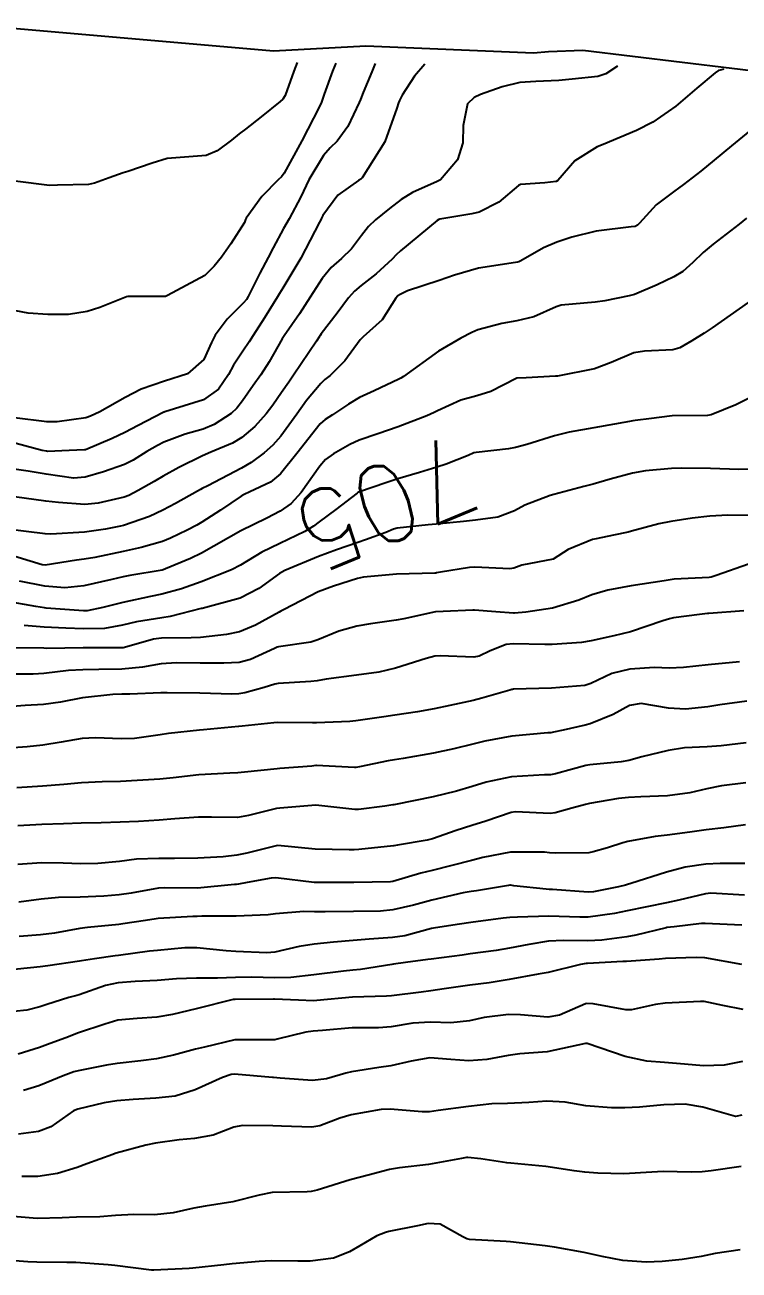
# Model space of a CAD drawing. Header units: metres. Extents: x 292545 to 299085, y 7450245 to 7463078.
# Drawn here: x 294788.9 to 294825.5, y 7462870.3 to 7462934 of the extents above; entities that cross this region are included whole.
import ezdxf
from ezdxf.enums import TextEntityAlignment as Align

# ---------------------------------------------------------------- set-up
doc = ezdxf.new("R2010")
doc.units = ezdxf.units.M
for name, color, linetype in [('Area', 45, 'Continuous'), ('Cotas', 45, 'Continuous'), ('Curvas de Nivel 1m', 11, 'Continuous'), ('Curvas de Nivel 5m', 15, 'Continuous')]:
    doc.layers.add(name, color=color, linetype=linetype)
doc.styles.add('Style-STANDARD', font='STANDARD.shx')

msp = doc.modelspace()

# ---------------------------------------------------------------- linework, layer by layer
at = {"layer": 'Area'}
msp.add_polyline3d([(294752.195, 7462933.781, 714.767), (294754.993, 7462933.791, 721.398), (294760.901, 7462933.572, 725.848), (294776.815, 7462934.01, 715.177), (294786.558, 7462934, 715.189), (294801.662, 7462932.69, 715.468), (294806.39, 7462932.945, 719.417), (294814.976, 7462932.586, 721.467), (294815.751, 7462932.654, 718.735), (294817.505, 7462932.72, 720.459), (294832.761, 7462930.872, 714.07)], dxfattribs=at)
at = {"layer": 'Curvas de Nivel 1m', "flags": 128}
for points, elevation in [([(294809.413, 7462932), (294808.89, 7462931.387), (294808.259, 7462930.419), (294808.126, 7462930.141), (294808.072, 7462930.013), (294807.987, 7462929.75), (294807.375, 7462928.023), (294806.214, 7462926.183), (294806.14, 7462926.115), (294806.026, 7462926.042), (294804.962, 7462925.292), (294804.186, 7462924.256), (294804.128, 7462924.116), (294804.104, 7462924.061), (294804.03, 7462923.911), (294803.07, 7462922.076), (294802.147, 7462920.541), (294801.973, 7462920.263), (294801.873, 7462920.093), (294801.214, 7462919.012), (294800.634, 7462918.105), (294800.43, 7462917.786), (294800.105, 7462917.313), (294799.621, 7462916.592), (294799.371, 7462916.117), (294798.851, 7462915.357), (294798.08, 7462914.819), (294796.115, 7462914.201), (294796.073, 7462914.189), (294796.051, 7462914.183), (294796.014, 7462914.161), (294794.735, 7462913.501), (294794.057, 7462913.148), (294793.403, 7462912.839), (294792.044, 7462912.263), (294791.999, 7462912.255), (294791.214, 7462912.218), (294790.094, 7462912.178), (294790.042, 7462912.182), (294789.821, 7462912.232), (294788.05, 7462912.708)], 711), ([(294804.853, 7462932.05), (294804.691, 7462931.642), (294804.259, 7462930.459), (294804.155, 7462930.161), (294804.118, 7462930.062), (294804.022, 7462929.835), (294803.126, 7462928.077), (294802.216, 7462926.425), (294802.074, 7462926.231), (294801.923, 7462926.093), (294801.079, 7462925.221), (294800.276, 7462924.109), (294800.244, 7462924.048), (294800.181, 7462923.902), (294799.486, 7462922.8), (294799.004, 7462922.122), (294798.632, 7462921.652), (294798.153, 7462921.181), (294796.251, 7462920.158), (294796.178, 7462920.124), (294796.142, 7462920.112), (294794.215, 7462920.106), (294794.142, 7462920.091), (294792.787, 7462919.546), (294792.13, 7462919.343), (294791.169, 7462919.178), (294790.127, 7462919.18), (294789.112, 7462919.256), (294788.131, 7462919.435)], 713), ([(294806.873, 7462932.03), (294806.698, 7462931.612), (294806.261, 7462930.552), (294806.114, 7462930.183), (294806.057, 7462930.042), (294805.474, 7462928.814), (294804.929, 7462928.053), (294804.577, 7462927.709), (294804.226, 7462927.329), (294803.477, 7462926.071), (294803.07, 7462925.207), (294802.468, 7462924.086), (294802.178, 7462923.584), (294801.659, 7462922.604), (294801.4, 7462922.098), (294800.963, 7462921.293), (294800.372, 7462920.108), (294800.289, 7462919.96), (294800.138, 7462919.775), (294799.302, 7462918.941), (294798.683, 7462918.124), (294798.49, 7462917.745), (294798.101, 7462916.889), (294797.267, 7462916.142), (294796.089, 7462915.77), (294794.893, 7462915.364), (294794.081, 7462914.945), (294792.778, 7462914.199), (294792.303, 7462913.973), (294792.068, 7462913.901), (294790.598, 7462913.691), (294790.065, 7462913.692), (294788.412, 7462913.903)], 712), ([(294824.713, 7462931.74), (294824.664, 7462931.73), (294824.604, 7462931.718), (294824.533, 7462931.701), (294824.44, 7462931.668), (294824.279, 7462931.561), (294823.339, 7462930.767), (294822.253, 7462929.85), (294821.076, 7462929.03), (294820.24, 7462928.608), (294818.537, 7462927.895), (294818.232, 7462927.765), (294817.084, 7462927.051), (294816.214, 7462926.049), (294816.143, 7462925.991), (294815.561, 7462925.927), (294814.31, 7462925.841), (294814.211, 7462925.791), (294813.21, 7462924.942), (294812.19, 7462924.431), (294811.826, 7462924.336), (294810.184, 7462924.064), (294810.131, 7462924.044), (294810.054, 7462923.992), (294808.167, 7462922.444), (294807.948, 7462922.239), (294807.745, 7462922.024), (294806.916, 7462921.272), (294806.149, 7462920.665), (294805.808, 7462920.381), (294805.508, 7462920.046), (294804.921, 7462919.262), (294804.115, 7462918.192), (294804.06, 7462918.115), (294804.027, 7462918.061), (294803.87, 7462917.823), (294802.695, 7462916.081), (294802.45, 7462915.722), (294802.079, 7462915.19), (294801.627, 7462914.537), (294801.295, 7462914.098), (294800.711, 7462913.455), (294800.055, 7462912.895), (294799.566, 7462912.599), (294798.459, 7462912.134), (294798.041, 7462911.954), (294796.827, 7462911.36), (294796.03, 7462910.912), (294795.562, 7462910.63), (294794.749, 7462910.173), (294794.268, 7462909.928), (294794.018, 7462909.842), (294792.692, 7462909.52), (294792.012, 7462909.46), (294790.669, 7462909.568), (294790.014, 7462909.637), (294788.416, 7462909.847)], 709), ([(294802.873, 7462932.08), (294802.718, 7462931.642), (294802.258, 7462930.398), (294802.145, 7462930.201), (294802.013, 7462930.092), (294801.046, 7462929.301), (294800.239, 7462928.671), (294799.917, 7462928.433), (294799.52, 7462928.117), (294798.785, 7462927.567), (294798.225, 7462927.325), (294797.33, 7462927.249), (294796.223, 7462927.174), (294795.451, 7462926.937), (294794.216, 7462926.502), (294793.966, 7462926.432), (294793.25, 7462926.19), (294792.503, 7462925.902), (294792.208, 7462925.845), (294790.619, 7462925.812), (294790.206, 7462925.793), (294788.447, 7462926.01)], 714), ([(294826.242, 7462928.739), (294825.105, 7462927.817), (294824.225, 7462927.079), (294823.536, 7462926.52), (294822.655, 7462925.846), (294822.403, 7462925.655), (294822.208, 7462925.52), (294821.256, 7462924.801), (294820.404, 7462923.868), (294820.298, 7462923.753), (294820.181, 7462923.697), (294819.983, 7462923.675), (294818.178, 7462923.445), (294816.942, 7462923.145), (294816.173, 7462922.89), (294815.496, 7462922.6), (294814.33, 7462921.938), (294814.223, 7462921.878), (294814.162, 7462921.859), (294814.06, 7462921.839), (294812.159, 7462921.563), (294810.934, 7462921.203), (294810.152, 7462920.923), (294808.534, 7462920.401), (294808.145, 7462920.215), (294808.031, 7462920.134), (294807.936, 7462920.022), (294807.235, 7462918.92), (294806.26, 7462918.039), (294806.111, 7462917.885), (294805.327, 7462916.822), (294804.569, 7462916.055), (294804.296, 7462915.851), (294804.087, 7462915.661), (294803.362, 7462914.782), (294802.864, 7462914.078), (294802.052, 7462912.963), (294801.642, 7462912.501), (294801.188, 7462912.099), (294800.529, 7462911.614), (294800.035, 7462911.327), (294798.306, 7462910.416), (294798.024, 7462910.274), (294797.936, 7462910.228), (294797.779, 7462910.142), (294796.651, 7462909.516), (294796.008, 7462909.166), (294795.322, 7462908.848), (294793.996, 7462908.387), (294793.833, 7462908.345), (294793.062, 7462908.194), (294791.991, 7462908.048), (294790.27, 7462907.947), (294789.99, 7462907.951), (294788.043, 7462908.199)], 708), ([(294825.88, 7462924.112), (294825.497, 7462923.81), (294824.173, 7462922.793), (294823.653, 7462922.351), (294823.139, 7462921.84), (294822.615, 7462921.386), (294822.152, 7462921.119), (294821.305, 7462920.699), (294820.138, 7462920.202), (294819.876, 7462920.134), (294818.631, 7462919.893), (294818.132, 7462919.819), (294816.399, 7462919.658), (294816.138, 7462919.58), (294814.998, 7462919.063), (294814.127, 7462918.855), (294813.36, 7462918.722), (294812.119, 7462918.395), (294811.822, 7462918.269), (294811.257, 7462917.979), (294810.106, 7462917.309), (294808.321, 7462916.017), (294808.188, 7462915.922), (294808.091, 7462915.867), (294806.828, 7462915.286), (294806.076, 7462914.932), (294805.516, 7462914.601), (294804.695, 7462914.054), (294804.31, 7462913.808), (294804.058, 7462913.583), (294802.87, 7462912.078), (294802.032, 7462911.036), (294801.513, 7462910.61), (294800.46, 7462910.106), (294800.162, 7462909.968), (294800.02, 7462909.885), (294798.961, 7462909.174), (294797.999, 7462908.551), (294797.741, 7462908.398), (294797.258, 7462908.147), (294796.404, 7462907.741), (294795.987, 7462907.57), (294794.903, 7462907.251), (294793.982, 7462907.047), (294792.527, 7462906.751), (294791.977, 7462906.663), (294791.581, 7462906.61), (294789.974, 7462906.361), (294789.835, 7462906.371), (294787.98, 7462906.933)], 707), ([(294825.956, 7462919.803), (294824.12, 7462918.503), (294823.715, 7462918.236), (294823.077, 7462917.84), (294822.469, 7462917.487), (294822.108, 7462917.377), (294820.661, 7462917.311), (294820.106, 7462917.218), (294818.945, 7462916.731), (294818.098, 7462916.412), (294816.208, 7462916.033), (294816.094, 7462916.022), (294814.601, 7462915.942), (294814.121, 7462915.921), (294814.092, 7462915.91), (294812.794, 7462915.251), (294812.079, 7462915.022), (294811.255, 7462914.798), (294810.067, 7462914.26), (294809.89, 7462914.169), (294809.519, 7462913.998), (294808.057, 7462913.431), (294807.013, 7462913.071), (294806.05, 7462912.751), (294805.57, 7462912.523), (294804.744, 7462912.053), (294804.334, 7462911.764), (294804.037, 7462911.427), (294803.091, 7462910.074), (294802.581, 7462909.515), (294802.008, 7462909.12), (294801.332, 7462908.767), (294799.993, 7462908.11), (294797.981, 7462906.975), (294797.422, 7462906.702), (294796.143, 7462906.158), (294796.019, 7462906.113), (294795.972, 7462906.1), (294794.318, 7462905.828), (294793.969, 7462905.76), (294793.394, 7462905.615), (294791.964, 7462905.298), (294790.99, 7462905.193), (294789.963, 7462905.275), (294788.674, 7462905.534)], 706), ([(294826.038, 7462911.273), (294825.484, 7462911.255), (294824.038, 7462911.3), (294822.56, 7462911.323), (294822.038, 7462911.309), (294820.708, 7462911.191), (294820.035, 7462911.07), (294818.899, 7462910.754), (294818.029, 7462910.507), (294817.553, 7462910.379), (294816.023, 7462909.974), (294815.829, 7462909.923), (294814.53, 7462909.427), (294814.011, 7462909.138), (294813.153, 7462908.811), (294812.003, 7462908.656), (294811.388, 7462908.59), (294810, 7462908.459), (294809.584, 7462908.411), (294807.996, 7462908.242), (294807.818, 7462908.199), (294807.411, 7462908.026), (294806.375, 7462907.65), (294805.988, 7462907.521), (294804.895, 7462907.14), (294803.98, 7462906.805), (294802.243, 7462906.086), (294801.971, 7462905.929), (294800.91, 7462905.154), (294799.958, 7462904.661), (294798.023, 7462904.139), (294797.964, 7462904.129), (294796.374, 7462903.728), (294795.945, 7462903.659), (294794.66, 7462903.455), (294793.939, 7462903.284), (294793.013, 7462903.118), (294791.936, 7462903.087), (294791.033, 7462903.122), (294789.937, 7462903.182), (294788.908, 7462903.271)], 704), ([(294826.009, 7462908.892), (294824.915, 7462908.91), (294824.008, 7462908.866), (294823.094, 7462908.752), (294822.004, 7462908.59), (294821.394, 7462908.464), (294819.996, 7462908.092), (294819.826, 7462908.051), (294819.067, 7462907.889), (294818.182, 7462907.707), (294817.991, 7462907.668), (294816.746, 7462907.151), (294815.98, 7462906.664), (294814.384, 7462906.351), (294813.975, 7462906.202), (294813.766, 7462906.161), (294811.976, 7462906.255), (294811.707, 7462906.242), (294810.219, 7462905.988), (294810.009, 7462905.954), (294809.972, 7462905.948), (294809.927, 7462905.945), (294807.972, 7462905.887), (294806.272, 7462905.735), (294805.969, 7462905.664), (294804.744, 7462905.273), (294803.962, 7462904.984), (294802.212, 7462904.086), (294802.048, 7462903.993), (294801.951, 7462903.941), (294800.755, 7462903.288), (294799.935, 7462902.936), (294799.255, 7462902.798), (294797.931, 7462902.658), (294797.447, 7462902.628), (294795.93, 7462902.615), (294795.528, 7462902.565), (294794.162, 7462902.178), (294793.978, 7462902.124), (294793.922, 7462902.115), (294793.858, 7462902.117), (294791.922, 7462902.115), (294790.055, 7462902.095), (294789.922, 7462902.098), (294788.043, 7462902.127)], 703), ([(294825.979, 7462906.412), (294824.324, 7462905.825), (294824.065, 7462905.735), (294823.971, 7462905.723), (294822.183, 7462905.635), (294821.969, 7462905.605), (294821.661, 7462905.546), (294819.967, 7462905.288), (294818.784, 7462905.072), (294817.962, 7462904.827), (294817.304, 7462904.562), (294815.955, 7462904.145), (294814.59, 7462903.94), (294814.011, 7462903.89), (294813.952, 7462903.891), (294813.053, 7462903.959), (294811.954, 7462904.051), (294811.873, 7462904.051), (294810.354, 7462903.986), (294809.974, 7462903.968), (294809.953, 7462903.967), (294808.348, 7462903.613), (294807.946, 7462903.537), (294806.627, 7462903.349), (294805.941, 7462903.227), (294805.007, 7462902.979), (294803.93, 7462902.528), (294803.586, 7462902.416), (294801.924, 7462902.181), (294801.855, 7462902.16), (294801.722, 7462902.092), (294800.5, 7462901.522), (294799.916, 7462901.376), (294799.13, 7462901.337), (294797.915, 7462901.329), (294796.709, 7462901.358), (294795.914, 7462901.3), (294794.956, 7462901.126), (294793.911, 7462901.033), (294792.721, 7462901.008), (294791.911, 7462901.002), (294791.171, 7462900.957), (294789.909, 7462900.8), (294789.372, 7462900.772), (294787.908, 7462900.781)], 702), ([(294825.734, 7462904.016), (294823.944, 7462903.884), (294823.89, 7462903.884), (294823.47, 7462903.835), (294822.139, 7462903.65), (294821.941, 7462903.614), (294821.591, 7462903.507), (294819.939, 7462902.939), (294819.096, 7462902.728), (294817.932, 7462902.487), (294817.432, 7462902.403), (294815.929, 7462902.295), (294815.56, 7462902.294), (294813.929, 7462902.33), (294813.585, 7462902.296), (294812.757, 7462901.962), (294812.192, 7462901.696), (294811.92, 7462901.648), (294810.192, 7462901.716), (294809.92, 7462901.693), (294809.49, 7462901.568), (294807.914, 7462901.08), (294807.06, 7462900.88), (294805.91, 7462900.72), (294804.36, 7462900.516), (294803.907, 7462900.438), (294803.58, 7462900.4), (294801.905, 7462900.298), (294801.734, 7462900.263), (294801.186, 7462900.097), (294800.194, 7462899.813), (294799.899, 7462899.764), (294799.538, 7462899.754), (294797.9, 7462899.806), (294796.231, 7462899.825), (294795.9, 7462899.82), (294794.317, 7462899.758), (294793.899, 7462899.745), (294793.44, 7462899.728), (294791.897, 7462899.571), (294790.769, 7462899.347), (294789.893, 7462899.22), (294788.964, 7462899.167), (294787.891, 7462899.089)], 701), ([(294825.897, 7462899.396), (294824.513, 7462899.204), (294823.892, 7462899.102), (294822.755, 7462898.976), (294821.891, 7462899.036), (294820.494, 7462899.271), (294819.892, 7462899.173), (294819.061, 7462898.713), (294817.878, 7462898.225), (294817.619, 7462898.161), (294816.499, 7462897.914), (294815.992, 7462897.799), (294815.871, 7462897.777), (294815.713, 7462897.764), (294813.869, 7462897.602), (294812.482, 7462897.349), (294811.865, 7462897.192), (294810.891, 7462896.952), (294809.86, 7462896.736), (294808.305, 7462896.461), (294807.857, 7462896.389), (294807.546, 7462896.334), (294806.076, 7462896.038), (294805.888, 7462896.004), (294805.852, 7462895.998), (294805.814, 7462896.002), (294804.52, 7462896.06), (294803.874, 7462896.091), (294803.853, 7462896.091), (294803.833, 7462896.091), (294803.624, 7462896.072), (294801.999, 7462895.941), (294801.851, 7462895.929), (294800.191, 7462895.765), (294799.849, 7462895.727), (294799.44, 7462895.708), (294797.848, 7462895.618), (294796.535, 7462895.464), (294795.845, 7462895.391), (294794.69, 7462895.326), (294793.844, 7462895.287), (294792.906, 7462895.256), (294791.843, 7462895.207), (294790.931, 7462895.13), (294789.841, 7462895.037), (294788.54, 7462894.95)], 699), ([(294825.867, 7462897.257), (294824.575, 7462897.113), (294823.865, 7462897.049), (294822.708, 7462896.998), (294821.863, 7462896.864), (294820.528, 7462896.539), (294819.858, 7462896.358), (294819.461, 7462896.28), (294817.855, 7462896.13), (294817.657, 7462896.1), (294816.98, 7462895.909), (294816.096, 7462895.672), (294815.85, 7462895.627), (294815.542, 7462895.616), (294813.849, 7462895.526), (294812.562, 7462895.246), (294811.843, 7462895.021), (294811.032, 7462894.787), (294809.838, 7462894.492), (294807.919, 7462894.104), (294807.834, 7462894.089), (294807.775, 7462894.079), (294807.361, 7462894.025), (294806.016, 7462893.853), (294805.83, 7462893.849), (294803.833, 7462894.07), (294801.995, 7462893.923), (294801.83, 7462893.902), (294800.392, 7462893.537), (294799.823, 7462893.439), (294798.503, 7462893.449), (294797.823, 7462893.452), (294796.612, 7462893.361), (294795.82, 7462893.298), (294794.751, 7462893.239), (294793.818, 7462893.199), (294792.844, 7462893.168), (294791.817, 7462893.145), (294790.916, 7462893.12), (294789.816, 7462893.082), (294788.59, 7462893.018)], 698), ([(294825.847, 7462895.215), (294824.605, 7462895.063), (294823.844, 7462894.897), (294822.975, 7462894.705), (294821.84, 7462894.547), (294820.468, 7462894.5), (294819.839, 7462894.464), (294819.319, 7462894.405), (294817.835, 7462894.149), (294817.632, 7462894.105), (294816.933, 7462893.909), (294816.078, 7462893.668), (294815.829, 7462893.644), (294814.053, 7462893.723), (294813.829, 7462893.693), (294812.531, 7462893.255), (294811.819, 7462893.023), (294811.021, 7462892.772), (294809.808, 7462892.341), (294809.541, 7462892.269), (294808.021, 7462892.018), (294807.833, 7462891.989), (294807.803, 7462891.985), (294806.037, 7462891.801), (294805.8, 7462891.789), (294805.542, 7462891.785), (294803.8, 7462891.816), (294801.894, 7462891.997), (294801.802, 7462891.993), (294800.297, 7462891.606), (294799.797, 7462891.502), (294799.09, 7462891.415), (294797.795, 7462891.352), (294796.609, 7462891.337), (294795.795, 7462891.345), (294794.662, 7462891.303), (294793.793, 7462891.19), (294792.683, 7462891.088), (294791.792, 7462891.073), (294790.912, 7462891.098), (294789.792, 7462891.112), (294788.576, 7462891.034)], 697), ([(294825.822, 7462893.066), (294824.725, 7462892.915), (294823.817, 7462892.797), (294822.976, 7462892.678), (294821.813, 7462892.529), (294821.208, 7462892.463), (294819.808, 7462892.204), (294819.552, 7462892.137), (294818.761, 7462891.89), (294818.026, 7462891.673), (294817.8, 7462891.636), (294816.112, 7462891.605), (294815.8, 7462891.63), (294815.537, 7462891.661), (294813.8, 7462891.659), (294812.376, 7462891.386), (294811.796, 7462891.242), (294810.791, 7462890.983), (294809.79, 7462890.728), (294809.213, 7462890.581), (294807.784, 7462890.162), (294807.664, 7462890.142), (294805.784, 7462890.114), (294803.816, 7462890.102), (294803.783, 7462890.104), (294803.747, 7462890.106), (294801.785, 7462890.341), (294801.55, 7462890.328), (294800.315, 7462890.105), (294799.87, 7462890.021), (294799.782, 7462890.013), (294799.673, 7462890.002), (294797.78, 7462889.817), (294796.107, 7462889.83), (294795.779, 7462889.814), (294794.388, 7462889.563), (294793.776, 7462889.474), (294792.985, 7462889.402), (294791.774, 7462889.365), (294790.659, 7462889.336), (294789.773, 7462889.249), (294788.633, 7462889.109)], 696), ([(294825.778, 7462889.468), (294824.049, 7462889.558), (294823.778, 7462889.527), (294822.418, 7462889.198), (294821.775, 7462889.068), (294820.776, 7462888.868), (294819.771, 7462888.657), (294819.125, 7462888.531), (294817.767, 7462888.332), (294817.344, 7462888.327), (294815.768, 7462888.39), (294814.155, 7462888.333), (294813.767, 7462888.318), (294813.429, 7462888.291), (294811.764, 7462888.062), (294811.184, 7462887.979), (294809.962, 7462887.794), (294809.759, 7462887.748), (294808.387, 7462887.381), (294807.752, 7462887.286), (294806.573, 7462887.209), (294805.749, 7462887.141), (294804.747, 7462887.056), (294803.746, 7462886.959), (294802.991, 7462886.831), (294801.74, 7462886.549), (294801.328, 7462886.505), (294799.74, 7462886.571), (294799.247, 7462886.611), (294797.742, 7462886.762), (294797.124, 7462886.765), (294795.74, 7462886.636), (294795.317, 7462886.586), (294793.736, 7462886.381), (294793.567, 7462886.36), (294792.503, 7462886.202), (294791.84, 7462886.101), (294791.732, 7462886.084), (294790.116, 7462885.839), (294789.729, 7462885.79), (294789.233, 7462885.742), (294787.726, 7462885.582)], 694), ([(294825.64, 7462887.925), (294823.756, 7462888.014), (294823.581, 7462888.006), (294822.175, 7462887.846), (294821.807, 7462887.805), (294821.762, 7462887.795), (294820.212, 7462887.417), (294819.755, 7462887.335), (294818.479, 7462887.165), (294817.751, 7462887.131), (294816.516, 7462887.148), (294815.751, 7462887.099), (294814.742, 7462886.942), (294813.745, 7462886.747), (294813.069, 7462886.631), (294811.74, 7462886.451), (294811.322, 7462886.394), (294809.736, 7462886.187), (294809.572, 7462886.165), (294808.421, 7462886.013), (294807.818, 7462885.933), (294807.732, 7462885.919), (294806.115, 7462885.65), (294805.729, 7462885.616), (294805.252, 7462885.571), (294803.726, 7462885.377), (294802.563, 7462885.243), (294801.724, 7462885.226), (294800.565, 7462885.262), (294799.724, 7462885.24), (294798.804, 7462885.204), (294797.724, 7462885.219), (294796.7, 7462885.173), (294795.722, 7462885.087), (294794.584, 7462885.039), (294793.721, 7462884.972), (294793.076, 7462884.84), (294791.714, 7462884.363), (294791.598, 7462884.327), (294791.198, 7462884.215), (294790.066, 7462883.869), (294789.708, 7462883.744), (294789.044, 7462883.578), (294787.705, 7462883.431)], 693), ([(294825.64, 7462885.905), (294823.737, 7462886.248), (294823.301, 7462886.273), (294821.738, 7462886.218), (294821.401, 7462886.192), (294819.736, 7462886.072), (294819.556, 7462886.061), (294817.734, 7462885.96), (294817.677, 7462885.957), (294817.382, 7462885.904), (294815.729, 7462885.507), (294815.223, 7462885.423), (294813.725, 7462885.144), (294812.706, 7462884.977), (294811.722, 7462884.857), (294810.396, 7462884.666), (294809.719, 7462884.571), (294809.22, 7462884.503), (294807.716, 7462884.302), (294807.45, 7462884.288), (294805.715, 7462884.247), (294803.89, 7462884.067), (294803.713, 7462884.054), (294802.951, 7462884.078), (294801.713, 7462884.136), (294801.671, 7462884.133), (294799.713, 7462884.122), (294799.599, 7462884.112), (294797.708, 7462883.64), (294796.503, 7462883.354), (294795.703, 7462883.212), (294794.683, 7462883.156), (294793.702, 7462883.062), (294793.031, 7462882.865), (294791.695, 7462882.406), (294791.547, 7462882.359), (294791.178, 7462882.215), (294790.1, 7462881.813), (294789.685, 7462881.67), (294788.608, 7462881.317)], 692), ([(294825.71, 7462883.615), (294824.667, 7462883.82), (294823.715, 7462884.012), (294823.522, 7462884.025), (294821.714, 7462883.928), (294821.228, 7462883.857), (294819.998, 7462883.586), (294819.709, 7462883.597), (294818.028, 7462883.897), (294817.713, 7462883.921), (294817.632, 7462883.901), (294816.308, 7462883.316), (294815.702, 7462883.216), (294814.315, 7462883.333), (294813.704, 7462883.355), (294812.459, 7462883.205), (294811.699, 7462883.036), (294810.753, 7462882.929), (294809.697, 7462882.965), (294808.801, 7462882.904), (294807.693, 7462882.716), (294807.042, 7462882.677), (294805.699, 7462882.669), (294804.169, 7462882.534), (294803.697, 7462882.491), (294803.329, 7462882.442), (294801.854, 7462882.088), (294801.73, 7462882.052), (294801.692, 7462882.051), (294799.746, 7462882.056), (294799.692, 7462882.047), (294798.132, 7462881.687), (294797.684, 7462881.574), (294796.552, 7462881.279), (294795.677, 7462881.075), (294794.872, 7462880.975), (294793.673, 7462880.852), (294793.115, 7462880.751), (294791.667, 7462880.476), (294791.457, 7462880.422), (294790.905, 7462880.218), (294790.028, 7462879.857), (294789.658, 7462879.706), (294788.868, 7462879.455)], 691), ([(294825.647, 7462878.201), (294825.322, 7462878.138), (294823.651, 7462878.604), (294822.738, 7462878.754), (294821.652, 7462878.729), (294820.399, 7462878.617), (294819.65, 7462878.58), (294818.966, 7462878.571), (294817.651, 7462878.68), (294816.594, 7462878.858), (294815.653, 7462878.915), (294814.736, 7462878.855), (294813.651, 7462878.799), (294812.836, 7462878.774), (294811.65, 7462878.65), (294810.098, 7462878.444), (294809.647, 7462878.376), (294809.281, 7462878.369), (294807.648, 7462878.506), (294807.184, 7462878.488), (294805.645, 7462878.216), (294805.059, 7462878.049), (294804.043, 7462877.658), (294803.636, 7462877.592), (294802.081, 7462877.641), (294801.636, 7462877.656), (294800.08, 7462877.67), (294799.635, 7462877.58), (294798.576, 7462877.183), (294797.626, 7462877.002), (294796.836, 7462876.937), (294795.622, 7462876.766), (294795.127, 7462876.661), (294793.614, 7462876.256), (294793.566, 7462876.238), (294793.444, 7462876.192), (294792.117, 7462875.703), (294791.613, 7462875.526), (294790.612, 7462875.216), (294789.605, 7462875.057), (294788.796, 7462875.051)], 689), ([(294825.611, 7462875.577), (294824.078, 7462875.355), (294823.608, 7462875.298), (294823.047, 7462875.278), (294821.608, 7462875.313), (294821.036, 7462875.287), (294819.606, 7462875.198), (294818.27, 7462875.23), (294817.607, 7462875.282), (294817.052, 7462875.353), (294815.609, 7462875.57), (294813.819, 7462875.74), (294813.611, 7462875.765), (294812.284, 7462875.963), (294811.614, 7462876.04), (294811.55, 7462876.035), (294811.299, 7462875.975), (294809.61, 7462875.671), (294808.113, 7462875.51), (294807.607, 7462875.417), (294806.508, 7462875.127), (294805.601, 7462874.891), (294803.898, 7462874.368), (294803.595, 7462874.296), (294803.384, 7462874.283), (294801.594, 7462874.24), (294800.929, 7462874.1), (294799.589, 7462873.77), (294798.175, 7462873.546), (294797.586, 7462873.433), (294796.536, 7462873.198), (294795.582, 7462873.096), (294794.513, 7462873.107), (294793.582, 7462873.068), (294792.778, 7462873.001), (294791.581, 7462872.975), (294790.855, 7462872.942), (294789.58, 7462872.907), (294788.336, 7462873.004)], 688), ([(294825.558, 7462871.298), (294824.266, 7462871.119), (294823.56, 7462870.967), (294822.586, 7462870.816), (294821.556, 7462870.703), (294820.75, 7462870.674), (294819.556, 7462870.758), (294818.492, 7462870.957), (294817.562, 7462871.167), (294816.054, 7462871.434), (294815.567, 7462871.508), (294813.804, 7462871.713), (294813.57, 7462871.731), (294811.7, 7462871.839), (294811.571, 7462871.865), (294811.36, 7462871.973), (294810.2, 7462872.612), (294809.579, 7462872.652), (294809.046, 7462872.537), (294807.575, 7462872.243), (294807.395, 7462872.201), (294806.956, 7462872.026), (294806.083, 7462871.517), (294805.56, 7462871.198), (294804.734, 7462870.874), (294803.553, 7462870.722), (294802.912, 7462870.717), (294801.553, 7462870.735), (294800.943, 7462870.708), (294799.55, 7462870.589), (294799.13, 7462870.543), (294797.546, 7462870.361), (294797.345, 7462870.343), (294795.545, 7462870.268), (294795.433, 7462870.273), (294793.548, 7462870.501), (294793.205, 7462870.536), (294791.55, 7462870.656), (294791.099, 7462870.665), (294789.55, 7462870.672), (294789.09, 7462870.697), (294787.551, 7462870.814)], 687)]:
    msp.add_lwpolyline(points, dxfattribs=dict(at, elevation=elevation))
at = {"layer": 'Curvas de Nivel 5m', "flags": 128}
for points, elevation in [([(294819.283, 7462931.89), (294818.674, 7462931.497), (294818.275, 7462931.361), (294816.961, 7462931.225), (294816.272, 7462931.163), (294815.094, 7462931.108), (294814.27, 7462931.058), (294813.375, 7462930.845), (294812.26, 7462930.449), (294811.934, 7462930.297), (294811.6, 7462929.977), (294811.368, 7462928.853), (294811.358, 7462927.979), (294811.094, 7462927.111), (294810.214, 7462926.086), (294810.043, 7462925.993), (294808.784, 7462925.432), (294808.199, 7462925.077), (294807.603, 7462924.615), (294806.882, 7462924.033), (294806.529, 7462923.687), (294806.175, 7462923.232), (294805.661, 7462922.552), (294805.155, 7462922.05), (294804.626, 7462921.587), (294804.153, 7462921.032), (294803.542, 7462920.069), (294802.992, 7462919.215), (294802.212, 7462918.089), (294802.111, 7462917.932), (294801.441, 7462916.755), (294801.019, 7462916.101), (294800.632, 7462915.557), (294800.079, 7462914.758), (294799.796, 7462914.392), (294799.496, 7462914.116), (294798.64, 7462913.549), (294798.061, 7462913.313), (294797.151, 7462913.055), (294796.05, 7462912.643), (294795.729, 7462912.482), (294795.194, 7462912.168), (294794.485, 7462911.729), (294794.036, 7462911.509), (294792.969, 7462911.133), (294792.029, 7462910.854), (294791.434, 7462910.811), (294790.031, 7462911.004), (294789.108, 7462911.163), (294788.034, 7462911.318)], 710), ([(294826.08, 7462914.94), (294825.324, 7462914.561), (294824.066, 7462914.048), (294823.88, 7462914.017), (294822.065, 7462913.994), (294821.929, 7462913.987), (294821.024, 7462913.86), (294820.179, 7462913.752), (294820.062, 7462913.735), (294819.895, 7462913.706), (294818.058, 7462913.383), (294816.799, 7462913.169), (294816.054, 7462912.98), (294814.641, 7462912.534), (294814.047, 7462912.369), (294813.694, 7462912.306), (294812.045, 7462912.128), (294811.919, 7462912.096), (294811.634, 7462911.974), (294810.5, 7462911.524), (294810.037, 7462911.373), (294809.136, 7462911.105), (294808.03, 7462910.772), (294807.461, 7462910.593), (294806.023, 7462910.091), (294805.99, 7462910.073), (294805.956, 7462910.041), (294804.855, 7462909.207), (294804.001, 7462908.577), (294803.71, 7462908.352), (294803.27, 7462908.071), (294801.987, 7462907.467), (294801.068, 7462907.013), (294799.975, 7462906.355), (294799.521, 7462906.117), (294797.966, 7462905.497), (294796.966, 7462905.147), (294795.96, 7462904.874), (294795.371, 7462904.754), (294793.956, 7462904.449), (294792.928, 7462904.195), (294792.139, 7462904.019), (294791.95, 7462904.01), (294790.025, 7462904.157), (294789.952, 7462904.164), (294789.499, 7462904.235), (294787.956, 7462904.519)], 705), ([(294825.521, 7462901.408), (294823.917, 7462901.247), (294822.649, 7462901.109), (294821.915, 7462901.086), (294821.169, 7462901.114), (294819.915, 7462901.038), (294818.992, 7462900.809), (294817.907, 7462900.299), (294817.609, 7462900.199), (294815.904, 7462900.065), (294813.954, 7462900), (294813.903, 7462899.994), (294813.868, 7462899.986), (294813.762, 7462899.951), (294812.324, 7462899.539), (294811.895, 7462899.432), (294810.701, 7462899.172), (294809.888, 7462898.999), (294809.043, 7462898.845), (294807.883, 7462898.676), (294807.314, 7462898.593), (294805.878, 7462898.378), (294805.575, 7462898.347), (294803.876, 7462898.287), (294803.662, 7462898.286), (294801.885, 7462898.302), (294801.688, 7462898.289), (294800.06, 7462898.108), (294799.902, 7462898.09), (294799.883, 7462898.087), (294798.091, 7462897.925), (294797.879, 7462897.906), (294796.297, 7462897.735), (294795.876, 7462897.675), (294794.558, 7462897.487), (294793.872, 7462897.456), (294792.56, 7462897.512), (294791.872, 7462897.48), (294790.795, 7462897.295), (294789.866, 7462897.133), (294789.057, 7462897.046), (294787.864, 7462896.971)], 700), ([(294825.796, 7462891.075), (294824.535, 7462891.083), (294823.795, 7462891.054), (294822.736, 7462890.898), (294821.791, 7462890.631), (294819.962, 7462890.055), (294819.784, 7462890.006), (294819.685, 7462889.98), (294819.319, 7462889.885), (294818.05, 7462889.627), (294817.78, 7462889.611), (294815.953, 7462889.747), (294815.781, 7462889.757), (294815.62, 7462889.761), (294813.965, 7462889.947), (294813.801, 7462889.967), (294813.783, 7462889.966), (294813.768, 7462889.965), (294813.701, 7462889.951), (294812.056, 7462889.691), (294811.78, 7462889.65), (294811.379, 7462889.576), (294809.775, 7462889.204), (294808.826, 7462888.956), (294807.77, 7462888.706), (294807.152, 7462888.643), (294805.769, 7462888.619), (294804.307, 7462888.601), (294803.768, 7462888.615), (294803.218, 7462888.626), (294801.767, 7462888.499), (294801.403, 7462888.457), (294799.766, 7462888.382), (294798.007, 7462888.378), (294797.765, 7462888.373), (294797.544, 7462888.363), (294795.764, 7462888.263), (294795.671, 7462888.254), (294795.118, 7462888.166), (294793.952, 7462887.986), (294793.76, 7462887.961), (294792.154, 7462887.809), (294791.756, 7462887.751), (294790.457, 7462887.519), (294789.751, 7462887.431), (294788.658, 7462887.337)], 695), ([(294825.674, 7462880.941), (294824.734, 7462880.758), (294823.672, 7462880.726), (294822.705, 7462880.807), (294821.673, 7462880.893), (294820.78, 7462880.97), (294819.676, 7462881.194), (294817.72, 7462881.862), (294817.683, 7462881.869), (294817.646, 7462881.864), (294815.678, 7462881.439), (294814.284, 7462881.336), (294813.676, 7462881.262), (294812.59, 7462881.045), (294811.673, 7462880.984), (294810.742, 7462881.052), (294809.674, 7462881.126), (294808.723, 7462880.959), (294807.67, 7462880.727), (294807.053, 7462880.646), (294805.669, 7462880.421), (294805.365, 7462880.346), (294804.382, 7462880.059), (294803.662, 7462879.969), (294802.011, 7462880.087), (294801.663, 7462880.127), (294801.623, 7462880.131), (294799.666, 7462880.293), (294799.502, 7462880.276), (294799.067, 7462880.119), (294797.656, 7462879.489), (294796.635, 7462879.168), (294795.652, 7462879.067), (294794.48, 7462879.007), (294793.65, 7462878.938), (294793.01, 7462878.836), (294791.646, 7462878.499), (294791.44, 7462878.417), (294791.137, 7462878.215), (294790.265, 7462877.596), (294789.634, 7462877.361), (294788.622, 7462877.235)], 690)]:
    msp.add_lwpolyline(points, dxfattribs=dict(at, elevation=elevation))

# ---------------------------------------------------------------- texts
at = {"layer": 'Cotas', "style": 'Style-STANDARD'}
msp.add_text('705', height=4, rotation=202.70765, dxfattribs=at).set_placement((294807.438, 7462909.511, 705), align=Align.MIDDLE_CENTER)

doc.saveas('drawing.dxf')
